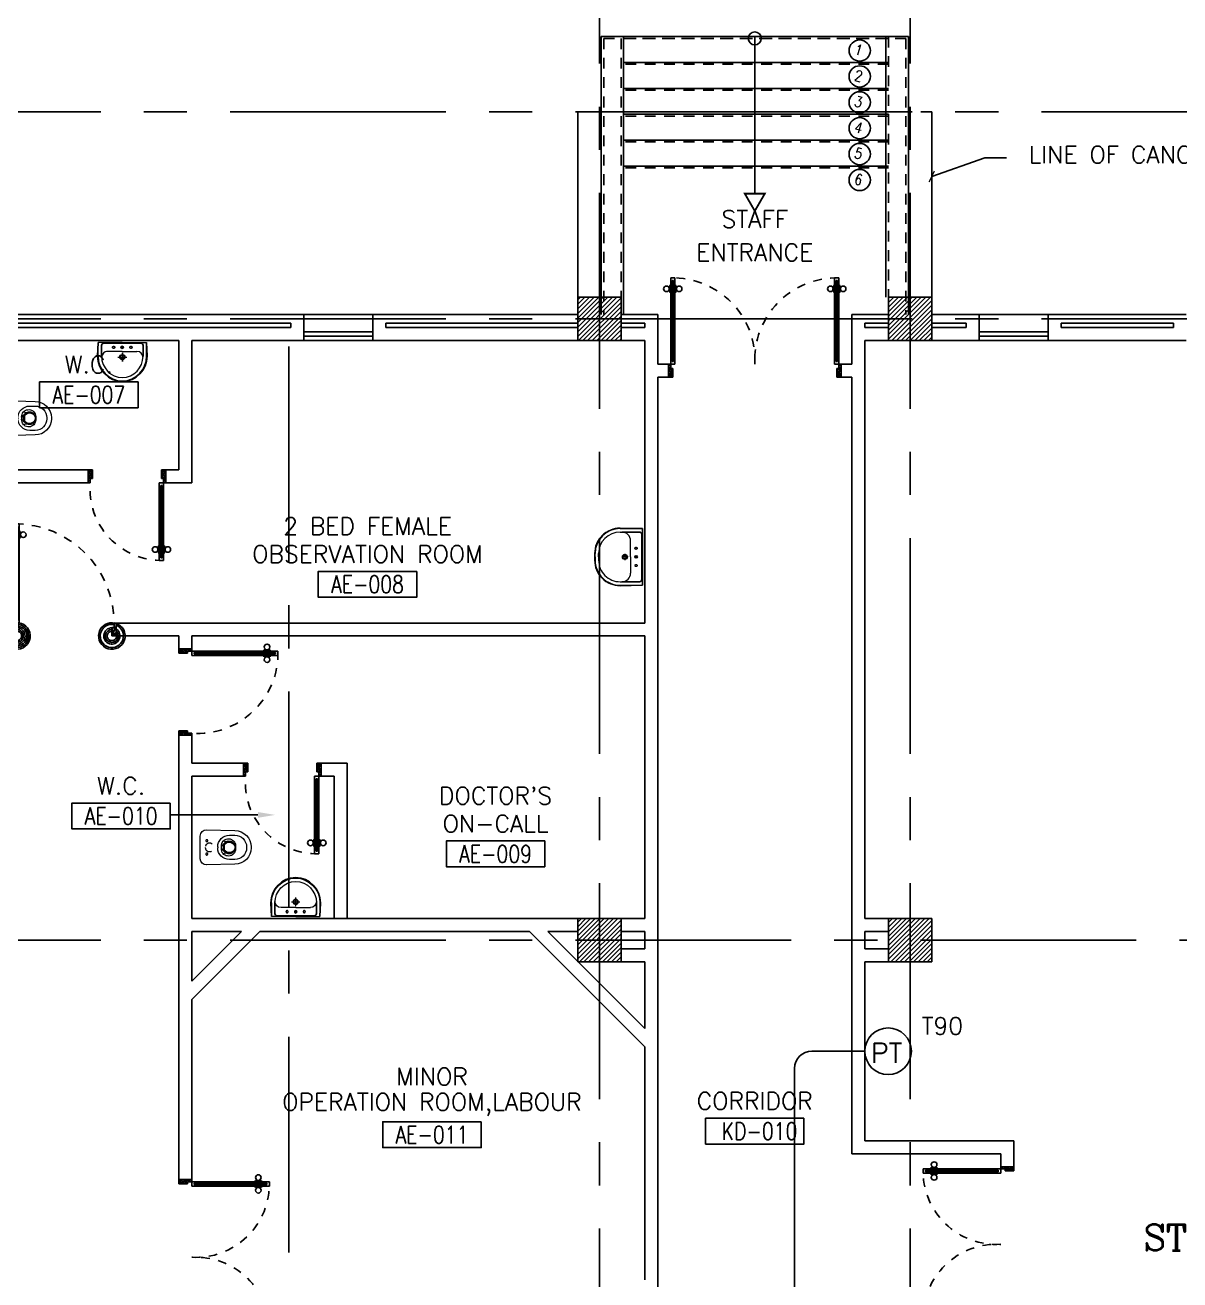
# Model space of a CAD drawing. Extents: x 0.8 to 94.1, y -6.1 to 84.2.
# Drawn here: x 15.1 to 28.48, y 60.55 to 75.09 of the extents above; entities that cross this region are included whole.
import ezdxf
from ezdxf.enums import TextEntityAlignment as Align

# ---------------------------------------------------------------- set-up
doc = ezdxf.new("R2010")
doc.units = 0
doc.header["$MEASUREMENT"] = 0
doc.header["$PDMODE"] = 3
doc.header["$PDSIZE"] = 0.1
for name, pattern in [('CENTERX2', [4, 2.5, -0.5, 0.5, -0.5]), ('DASHED', [0.75, 0.5, -0.25]), ('HIDDEN', [0.375, 0.25, -0.125]), ('HIDDEN2', [0.1875, 0.125, -0.0625])]:
    doc.linetypes.add(name, pattern=pattern)
doc.layers.get('0').update_dxf_attribs({"color": 11, "linetype": 'CONTINUOUS'})
doc.layers.get('DEFPOINTS').update_dxf_attribs({"color": 11, "linetype": 'CONTINUOUS'})
for name, color, linetype in [('AX-DIM', 11, 'CONTINUOUS'), ('AXES', 11, 'CENTERX2'), ('CANOPY-LN', 11, 'CONTINUOUS'), ('COL', 11, 'CONTINUOUS'), ('DOOR', 11, 'CONTINUOUS'), ('DOOR-DIM', 11, 'CONTINUOUS'), ('E-TEL', 4, 'CONTINUOUS'), ('E-TEXT', 2, 'CONTINUOUS'), ('E-WIRE', 4, 'CONTINUOUS'), ('FIX', 11, 'CONTINUOUS'), ('HAT', 11, 'CONTINUOUS'), ('INSUL', 11, 'CONTINUOUS'), ('RM-BOX', 11, 'CONTINUOUS'), ('RM-IND', 11, 'CONTINUOUS'), ('RM-NAME', 11, 'CONTINUOUS'), ('RM-NO', 11, 'CONTINUOUS'), ('STR', 11, 'CONTINUOUS'), ('WALL', 11, 'CONTINUOUS'), ('WIN', 11, 'CONTINUOUS')]:
    doc.layers.add(name, color=color, linetype=linetype)
doc.styles.add('ROMANC', font='romanc', dxfattribs={"height": 0.1})
doc.styles.add('ROMANS', font='ROMANS.shx', dxfattribs={"width": 0.6})
doc.styles.get("Standard").update_dxf_attribs({"font": 'TXT.shx'})
doc.dimstyles.new('STANDARD in', dxfattribs={"dimtxt": 0.2, "dimasz": 0.1, "dimexe": 0.07, "dimexo": 0.05, "dimgap": 0.1, "dimtad": 1, "dimdec": 0, "dimlfac": 1000, "dimzin": 0, "dimdsep": 46, "dimtxsty": 'ROMANS', "dimblk": 'ARCHTICK', "dimcen": 0.05, "dimdle": 0.05, "dimclrd": 7, "dimclre": 7, "dimclrt": 2, "dimadec": 0, "dimazin": 0, "dimtfac": 1, "dimtdec": 0, "dimtmove": 2, "dimatfit": 3, "dimldrblk": 'ARCHTICK', "dimfxl": 0, "dimtolj": 1, "dimtzin": 0, "dimarcsym": 0})

# ---------------------------------------------------------------- blocks, each defined once
blk = doc.blocks.new('RM1')
at = {"layer": 'RM-BOX'}
blk.add_lwpolyline([(570, -200), (-570, -200), (-570, -500), (570, -500)], close=True, dxfattribs=at)
at = {"layer": 'RM-NAME', "style": 'ROMANS'}
for tag, p in [('ROOMNAME1', (0, 324)), ('ROOMNAME2', (0, 0))]:
    blk.add_attdef(tag, text='', height=200, dxfattribs=at).set_placement(p, align=Align.MIDDLE)
at = {"layer": 'RM-NO', "style": 'ROMANS', "width": 0.8}
blk.add_attdef('ROOMNO', text='', height=200, dxfattribs=at).set_placement((0, -350), align=Align.MIDDLE)
blk = doc.blocks.new('A$C272A55A0')
at = {"layer": 'DOOR', "color": 0, "linetype": 'ByBlock'}
for p, q in [((0, 900), (0, 1050)), ((50, 1050), (0, 1050)), ((50, 950), (50, 1050)), ((1750, 950), (1750, 1050)), ((1750, 1050), (1800, 1050)), ((1800, 1050), (1800, 900)), ((0, 900), (25, 900)), ((25, 950), (50, 950)), ((25, 900), (25, 950)), ((75, 900), (25, 900)), ((25, 850), (25, 900)), ((75, 900), (75, 850)), ((1725, 900), (1775, 900)), ((1725, 900), (1725, 850)), ((1775, 950), (1750, 950)), ((1775, 900), (1775, 950)), ((1800, 900), (1775, 900)), ((1775, 850), (1775, 900)), ((42, 850), (25, 850)), ((58, 870), (42, 870)), ((42, 870), (42, 850)), ((58, 850), (58, 870)), ((75, 850), (58, 850)), ((1725, 850), (1742, 850)), ((1742, 870), (1758, 870)), ((1742, 850), (1742, 870)), ((1758, 870), (1758, 850)), ((1758, 850), (1775, 850)), ((1718, 160), (1709, 160)), ((1709, 95), (1709, 160)), ((1725, 173), (1718, 173)), ((1718, 173), (1718, 83)), ((1718, 95), (1718, 160)), ((1775, 173), (1782, 173)), ((1782, 173), (1782, 83)), ((1782, 160), (1791, 160)), ((1782, 95), (1782, 160)), ((1791, 95), (1791, 160)), ((25, 50), (42, 50)), ((25, 50), (25, 0)), ((25, 0), (75, 0)), ((75, 0), (25, 0)), ((42, 50), (42, 30)), ((42, 30), (58, 30)), ((58, 50), (75, 50)), ((58, 50), (58, 30)), ((75, 50), (75, 0)), ((1718, 95), (1709, 95)), ((1725, 83), (1718, 83)), ((1742, 50), (1725, 50)), ((1725, 50), (1725, 0)), ((1775, 0), (1725, 0)), ((1725, 0), (1775, 0)), ((1742, 50), (1742, 30)), ((1758, 30), (1742, 30)), ((1775, 50), (1758, 50)), ((1758, 50), (1758, 30)), ((1775, 83), (1782, 83)), ((1775, 50), (1775, 0)), ((1782, 95), (1791, 95))]:
    blk.add_line(p, q, dxfattribs=at)
at = {"layer": 'DOOR', "color": 9, "linetype": 'ByBlock'}
for p, q in [((50, 1050), (0, 1010)), ((50, 1050), (0, 937)), ((50, 1050), (37, 950)), ((1750, 1050), (1800, 1010)), ((1750, 1050), (1800, 937)), ((1750, 1050), (1763, 950))]:
    blk.add_line(p, q, dxfattribs=at)
at = {"layer": 'DOOR', "linetype": 'ByBlock'}
for p, q in [((25, 850), (25, 50)), ((42, 850), (42, 50)), ((58, 850), (58, 50)), ((75, 50), (75, 850)), ((1725, 50), (1725, 850)), ((1742, 850), (1742, 50)), ((1758, 850), (1758, 50)), ((1775, 850), (1775, 50))]:
    blk.add_line(p, q, dxfattribs=at)
at = {"layer": 'DOOR', "color": 0, "linetype": 'ByBlock'}
for centre in [(1676, 128), (1824, 128)]:
    blk.add_circle(centre, 32.4, dxfattribs=at)
at = {"layer": 'DOOR', "color": 9, "linetype": 'ByBlock'}
for centre, radius, start, end in [((50, 1050), 54.4, 203.2074, 270), ((50, 1050), 34.4, 180, 270), ((50, 1050), 14.4, 180, 270), ((1750, 1050), 14.4, 270, 0), ((1750, 1050), 34.4, 270, 0), ((1750, 1050), 54.4, 270, 336.7926), ((50, 1050), 74.4, 227.7764, 270), ((50, 1050), 94.4, 238.0182, 270), ((50, 1050), 114, 244.0838, 257.3774), ((50, 1050), 134, 248.1598, 259.28), ((50, 1050), 154, 251.1053, 256.2858), ((1750, 1050), 74.4, 270, 312.2236), ((1750, 1050), 94.4, 270, 301.9818), ((1750, 1050), 114, 282.6226, 295.9162), ((1750, 1050), 134, 280.72, 291.8402), ((1750, 1050), 154, 283.7142, 288.8947)]:
    blk.add_arc(centre, radius, start, end, dxfattribs=at)
at = {"layer": 'DOOR', "linetype": 'HIDDEN', "ltscale": 0.5}
for centre, start, end in [((50, 851), 268.3174, 3.2965), ((1750, 851), 176.7035, 271.6826)]:
    blk.add_arc(centre, 851, start, end, dxfattribs=at)
at = {"layer": 'WALL', "linetype": 'ByBlock'}
blk.add_line((1800, 900), (1800, 1050), dxfattribs=at)
blk = doc.blocks.new('*X45')
at = {"color": 0}
for p, q in [((80579, 62336), (81044, 62801)), ((80579, 62389), (80991, 62801)), ((80579, 62442), (80938, 62801)), ((80579, 62495), (80885, 62801)), ((80579, 62548), (80832, 62801)), ((80579, 62601), (80779, 62801)), ((80579, 62654), (80726, 62801)), ((80579, 62707), (80673, 62801)), ((80579, 62760), (80620, 62801)), ((80597, 62301), (81079, 62783)), ((80650, 62301), (81079, 62730)), ((80703, 62301), (81079, 62677)), ((80756, 62301), (81079, 62624)), ((80810, 62301), (81079, 62571)), ((80863, 62301), (81079, 62518)), ((80916, 62301), (81079, 62465)), ((80969, 62301), (81079, 62412)), ((81022, 62301), (81079, 62359)), ((81075, 62301), (81079, 62306))]:
    blk.add_line(p, q, dxfattribs=at)
blk = doc.blocks.new('*X46')
at = {"color": 0}
for p, q in [((84179, 62330), (84651, 62801)), ((84179, 62383), (84598, 62801)), ((84179, 62436), (84545, 62801)), ((84179, 62489), (84492, 62801)), ((84179, 62542), (84438, 62801)), ((84179, 62595), (84385, 62801)), ((84179, 62648), (84332, 62801)), ((84179, 62701), (84279, 62801)), ((84179, 62754), (84226, 62801)), ((84204, 62301), (84679, 62777)), ((84257, 62301), (84679, 62724)), ((84310, 62301), (84679, 62671)), ((84363, 62301), (84679, 62617)), ((84416, 62301), (84679, 62564)), ((84469, 62301), (84679, 62511)), ((84522, 62301), (84679, 62458)), ((84575, 62301), (84679, 62405)), ((84628, 62301), (84679, 62352))]:
    blk.add_line(p, q, dxfattribs=at)
blk = doc.blocks.new('A$C010A25D0')
at = {"layer": 'DOOR', "color": 0, "linetype": 'ByBlock'}
for p, q in [((83, 2031), (83, 2038)), ((173, 2038), (83, 2038)), ((95, 2038), (95, 2047)), ((95, 2047), (160, 2047)), ((95, 2038), (160, 2038)), ((160, 2038), (160, 2047)), ((173, 2031), (173, 2038)), ((1000, 2056), (1000, 2031)), ((1000, 2056), (1150, 2056)), ((1150, 2006), (1150, 2056)), ((0, 2031), (0, 1981)), ((0, 1981), (0, 2031)), ((50, 2031), (0, 2031)), ((50, 1981), (0, 1981)), ((30, 2014), (30, 1998)), ((50, 2014), (30, 2014)), ((50, 1998), (30, 1998)), ((50, 2031), (50, 2014)), ((50, 1998), (50, 1981)), ((83, 1981), (83, 1974)), ((173, 1974), (83, 1974)), ((95, 1974), (95, 1965)), ((95, 1974), (160, 1974)), ((95, 1965), (160, 1965)), ((160, 1974), (160, 1965)), ((173, 1981), (173, 1974)), ((950, 2014), (950, 2031)), ((950, 2031), (1000, 2031)), ((970, 2014), (950, 2014)), ((950, 1981), (950, 1998)), ((950, 1998), (970, 1998)), ((1000, 1981), (950, 1981)), ((970, 1998), (970, 2014)), ((1000, 1981), (1000, 2031)), ((1000, 2031), (1050, 2031)), ((1050, 2031), (1050, 2006)), ((1050, 2006), (1150, 2006)), ((95, 147), (160, 147)), ((95, 138), (95, 147)), ((160, 138), (160, 147)), ((50, 131), (0, 131)), ((0, 131), (0, 81)), ((0, 81), (0, 131)), ((50, 81), (0, 81)), ((50, 114), (30, 114)), ((30, 98), (30, 114)), ((50, 98), (30, 98)), ((50, 114), (50, 131)), ((50, 81), (50, 98)), ((173, 138), (83, 138)), ((83, 131), (83, 138)), ((83, 81), (83, 74)), ((173, 74), (83, 74)), ((95, 138), (160, 138)), ((95, 74), (160, 74)), ((95, 74), (95, 65)), ((95, 65), (160, 65)), ((160, 74), (160, 65)), ((173, 131), (173, 138)), ((173, 81), (173, 74)), ((1000, 131), (950, 131)), ((950, 131), (950, 114)), ((950, 114), (970, 114)), ((970, 98), (950, 98)), ((950, 98), (950, 81)), ((950, 81), (1000, 81)), ((970, 114), (970, 98)), ((1000, 131), (1000, 81)), ((1000, 56), (1000, 81)), ((1000, 81), (1050, 81)), ((1000, 56), (1150, 56)), ((1050, 81), (1050, 106)), ((1050, 106), (1150, 106)), ((1150, 106), (1150, 56))]:
    blk.add_line(p, q, dxfattribs=at)
at = {"layer": 'DOOR', "color": 9, "linetype": 'ByBlock'}
for p, q in [((1150, 2006), (1037, 2056)), ((1150, 2006), (1110, 2056)), ((1150, 2006), (1050, 2019)), ((1150, 106), (1037, 56)), ((1150, 106), (1050, 93)), ((1150, 106), (1110, 56))]:
    blk.add_line(p, q, dxfattribs=at)
at = {"layer": 'DOOR', "linetype": 'ByBlock'}
for p, q in [((950, 2031), (50, 2031)), ((950, 2014), (50, 2014)), ((950, 1998), (50, 1998)), ((50, 1981), (950, 1981)), ((50, 131), (950, 131)), ((950, 114), (50, 114)), ((950, 98), (50, 98)), ((950, 81), (50, 81)), ((1150, 56), (1000, 56))]:
    blk.add_line(p, q, dxfattribs=at)
at = {"layer": 'DOOR', "color": 0, "linetype": 'ByBlock'}
for centre in [(128, 2079), (128, 1932), (128, 179), (128, 32)]:
    blk.add_circle(centre, 32.4, dxfattribs=at)
at = {"layer": 'DOOR', "color": 9, "linetype": 'ByBlock'}
for centre, radius, start, end in [((1150, 2006), 154, 161.1053, 166.2858), ((1150, 2006), 134, 158.1598, 169.28), ((1150, 2006), 114, 154.0838, 167.3774), ((1150, 2006), 94.4, 148.0182, 180), ((1150, 2006), 74.4, 137.7764, 180), ((1150, 2006), 54.4, 113.2074, 180), ((1150, 2006), 34.4, 90, 180), ((1150, 2006), 14.4, 90, 180), ((1150, 106), 154, 193.7142, 198.8947), ((1150, 106), 134, 190.72, 201.8402), ((1150, 106), 114, 192.6226, 205.9162), ((1150, 106), 94.4, 180, 211.9818), ((1150, 106), 74.4, 180, 222.2236), ((1150, 106), 54.4, 180, 246.7926), ((1150, 106), 34.4, 180, 270), ((1150, 106), 14.4, 180, 270)]:
    blk.add_arc(centre, radius, start, end, dxfattribs=at)
at = {"layer": 'DOOR', "linetype": 'HIDDEN', "ltscale": 0.5}
for centre, start, end in [((951, 2006), 178.494, 272.9568), ((951, 106), 87.0432, 181.506)]:
    blk.add_arc(centre, 951, start, end, dxfattribs=at)
at = {"layer": 'WALL'}
blk.add_line((1000, 56), (1150, 56), dxfattribs=at)
blk = doc.blocks.new('*X44')
at = {"color": 0}
for p, q in [((80579, 69548), (81032, 70001)), ((80579, 69601), (80979, 70001)), ((80579, 69654), (80926, 70001)), ((80579, 69707), (80873, 70001)), ((80579, 69760), (80820, 70001)), ((80579, 69814), (80767, 70001)), ((80579, 69867), (80714, 70001)), ((80579, 69920), (80661, 70001)), ((80579, 69973), (80608, 70001)), ((80585, 69501), (81079, 69995)), ((80638, 69501), (81079, 69942)), ((80691, 69501), (81079, 69889)), ((80744, 69501), (81079, 69836)), ((80797, 69501), (81079, 69783)), ((80850, 69501), (81079, 69730)), ((80903, 69501), (81079, 69677)), ((80956, 69501), (81079, 69624)), ((81009, 69501), (81079, 69571)), ((81062, 69501), (81079, 69518))]:
    blk.add_line(p, q, dxfattribs=at)
blk = doc.blocks.new('*X114')
at = {"color": 0}
for p, q in [((196689, 69515), (197174, 70001)), ((196689, 69568), (197121, 70001)), ((196689, 69621), (197068, 70001)), ((196689, 69675), (197015, 70001)), ((196689, 69728), (196962, 70001)), ((196689, 69781), (196909, 70001)), ((196689, 69834), (196856, 70001)), ((196689, 69887), (196803, 70001)), ((196689, 69940), (196750, 70001)), ((196689, 69993), (196697, 70001)), ((196727, 69501), (197189, 69962)), ((196780, 69501), (197189, 69909)), ((196833, 69501), (197189, 69856)), ((196886, 69501), (197189, 69803)), ((196939, 69501), (197189, 69750)), ((196992, 69501), (197189, 69697)), ((197045, 69501), (197189, 69644)), ((197098, 69501), (197189, 69591)), ((197151, 69501), (197189, 69538))]:
    blk.add_line(p, q, dxfattribs=at)
blk = doc.blocks.new('_ARCHTICK')
at = {"color": 0, "linetype": 'ByBlock', "const_width": 0.15}
blk.add_lwpolyline([(-0.5, -0.5), (0.5, 0.5)], dxfattribs=at)
blk = doc.blocks.new('*D137')
at = {"layer": 'AX-DIM', "color": 7, "lineweight": -2}
for p, q in [((7.307, 83.075), (82.097, 83.075)), ((7.357, 80.592), (7.357, 83.145)), ((82.047, 70.946), (82.047, 83.145))]:
    blk.add_line(p, q, dxfattribs=at)
at = {"layer": 'DEFPOINTS', "color": 0}
for p in [(82.047, 83.075), (7.357, 80.542), (82.047, 70.896)]:
    blk.add_point(p, dxfattribs=at)
at = {"layer": 'AX-DIM', "color": 7, "lineweight": -2, "xscale": 0.1, "yscale": 0.1, "zscale": 0.1, "rotation": 180}
blk.add_blockref('_ARCHTICK', (7.357, 83.075), dxfattribs=at)
at = {"layer": 'AX-DIM', "color": 7, "lineweight": -2, "xscale": 0.1, "yscale": 0.1, "zscale": 0.1}
blk.add_blockref('_ARCHTICK', (82.047, 83.075), dxfattribs=at)
at = {"layer": 'AX-DIM', "color": 2, "insert": (44.702, 83.275), "char_height": 0.2, "attachment_point": 5, "style": 'ROMANS'}
blk.add_mtext('\\A1;74690', dxfattribs=at)
blk = doc.blocks.new('A$C24ED45A6')
at = {"layer": 'DOOR', "color": 0, "linetype": 'ByBlock'}
for p, q in [((909, 1055), (909, 990)), ((918, 1055), (909, 1055)), ((918, 978), (918, 1068)), ((925, 1068), (918, 1068)), ((918, 1055), (918, 990)), ((925, 1100), (925, 1150)), ((925, 1150), (975, 1150)), ((975, 1150), (925, 1150)), ((942, 1100), (925, 1100)), ((942, 1100), (942, 1120)), ((958, 1120), (942, 1120)), ((958, 1100), (958, 1120)), ((975, 1100), (958, 1100)), ((975, 1100), (975, 1150)), ((975, 1068), (982, 1068)), ((982, 978), (982, 1068)), ((982, 1055), (982, 990)), ((982, 1055), (991, 1055)), ((991, 1055), (991, 990)), ((918, 990), (909, 990)), ((925, 978), (918, 978)), ((975, 978), (982, 978)), ((982, 990), (991, 990)), ((0, 0), (0, 150)), ((0, 150), (25, 150)), ((25, 150), (25, 100)), ((925, 150), (925, 200)), ((925, 200), (942, 200)), ((925, 150), (975, 150)), ((942, 200), (942, 180)), ((942, 180), (958, 180)), ((958, 180), (958, 200)), ((958, 200), (975, 200)), ((975, 200), (975, 150)), ((1000, 150), (975, 150)), ((975, 150), (975, 100)), ((1000, 150), (1000, 0)), ((50, 0), (0, 0)), ((25, 100), (50, 100)), ((50, 100), (50, 0)), ((975, 100), (950, 100)), ((950, 100), (950, 0)), ((950, 0), (1000, 0))]:
    blk.add_line(p, q, dxfattribs=at)
at = {"layer": 'DOOR', "linetype": 'ByBlock'}
for p, q in [((925, 1100), (925, 200)), ((942, 200), (942, 1100)), ((958, 200), (958, 1100)), ((975, 200), (975, 1100))]:
    blk.add_line(p, q, dxfattribs=at)
at = {"layer": 'DOOR', "color": 9, "linetype": 'ByBlock'}
for p, q in [((50, 0), (0, 114)), ((50, 0), (0, 40)), ((50, 0), (37, 100)), ((950, 0), (1000, 114)), ((950, 0), (963, 100)), ((950, 0), (1000, 40))]:
    blk.add_line(p, q, dxfattribs=at)
at = {"layer": 'DOOR', "color": 0, "linetype": 'ByBlock'}
for centre in [(876, 1023), (1024, 1023)]:
    blk.add_circle(centre, 32.4, dxfattribs=at)
at = {"layer": 'DOOR', "linetype": 'HIDDEN', "ltscale": 0.5}
blk.add_arc((950, 222), 928, 88.456, 184.4816, dxfattribs=at)
at = {"layer": 'DOOR', "color": 9, "linetype": 'ByBlock'}
for centre, radius, start, end in [((50, 0), 154, 103.7142, 108.8947), ((950, 0), 154, 71.1053, 76.2858), ((50, 0), 134, 100.72, 111.8402), ((50, 0), 114, 102.6226, 115.9162), ((50, 0), 94.4, 90, 121.9818), ((50, 0), 74.4, 90, 132.2236), ((50, 0), 54.4, 90, 156.7926), ((50, 0), 34.4, 90, 180), ((50, 0), 14.4, 90, 180), ((950, 0), 94.4, 58.0182, 90), ((950, 0), 74.4, 47.7764, 90), ((950, 0), 54.4, 23.2074, 90), ((950, 0), 34.4, 0, 90), ((950, 0), 14.4, 0, 90), ((950, 0), 134, 68.1598, 79.28), ((950, 0), 114, 64.0838, 77.3774)]:
    blk.add_arc(centre, radius, start, end, dxfattribs=at)
at = {"layer": 'WALL'}
blk.add_line((1000, 0), (1000, 150), dxfattribs=at)
blk = doc.blocks.new('LAV1')
at = {"layer": 'FIX', "linetype": 'ByBlock', "ltscale": 0.3}
for p, q in [((-287, 210), (-280, 50)), ((-240, 210), (-240, 85)), ((240, 210), (240, 85)), ((287, 210), (280, 50)), ((0, 60), (-215, 60)), ((0, 60), (215, 60))]:
    blk.add_line(p, q, dxfattribs=at)
at = {"layer": 'FIX', "linetype": 'Continuous', "lineweight": 20}
for p, q in [((-280, 210), (-280, 50)), ((0, 155), (-170, 155)), ((0, 155), (170, 155)), ((280, 210), (280, 50)), ((0, 50), (-280, 50)), ((0, 50), (-247, 50)), ((0, 50), (280, 50)), ((0, 50), (247, 50))]:
    blk.add_line(p, q, dxfattribs=at)
at = {"layer": 'FIX', "linetype": 'DASHED', "lineweight": 20, "ltscale": 0.05}
for p, q in [((50, 220), (-50, 220)), ((0, 170), (0, 270)), ((0, 170), (0, 270))]:
    blk.add_line(p, q, dxfattribs=at)
at = {"layer": 'FIX', "lineweight": 20}
for p, q in [((16, 107), (-15, 107)), ((0, 92), (0, 123))]:
    blk.add_line(p, q, dxfattribs=at)
for centre, radius in [((0, 220), 29.5), ((0, 220), 22.5), ((0, 107), 15.5)]:
    blk.add_circle(centre, radius, dxfattribs=at)
at = {"layer": 'FIX', "linetype": 'HIDDEN', "lineweight": 20, "ltscale": 0.05}
for centre in [(-100, 107), (100, 107)]:
    blk.add_circle(centre, 12.4, dxfattribs=at)
at = {"layer": 'FIX', "linetype": 'ByBlock', "ltscale": 0.3}
for centre, radius, start, end in [((5, 212), 292, 90.9964, 180.3903), ((-5, 212), 292, 359.6097, 89.0036), ((-215, 85), 25, 180, 270), ((215, 85), 25, 270, 0)]:
    blk.add_arc(centre, radius, start, end, dxfattribs=at)
at = {"layer": 'FIX', "linetype": 'Continuous', "lineweight": 20}
for centre, radius, start, end in [((5, 212), 285, 91.0202, 180.4), ((5, 212), 245, 91.1813, 180.4657), ((-5, 212), 285, 359.6, 88.9798), ((-5, 212), 245, 359.5343, 88.8187), ((-170, 225), 70, 180, 270), ((170, 225), 70, 270, 0)]:
    blk.add_arc(centre, radius, start, end, dxfattribs=at)
blk = doc.blocks.new('WC1')
at = {"layer": 'FIX', "lineweight": 20}
for p, q in [((35, 204), (-293, 194)), ((-482, 5), (-482, -5)), ((-429, 5), (-429, -5)), ((-289, 24), (-295, 0)), ((-295, 0), (-289, -24)), ((-230, 141), (-293, 141)), ((-150, 76), (-245, 60)), ((-94, 5), (-94, -5)), ((108, 0), (108, 131)), ((108, -131), (108, 0)), ((-293, -141), (-230, -141)), ((-245, -60), (-150, -76)), ((-293, -194), (35, -204)), ((32, -204), (35, -204))]:
    blk.add_line(p, q, dxfattribs=at)
at = {"layer": 'FIX', "linetype": 'Continuous', "lineweight": 20}
blk.add_line((-175, -47), (-175, 45), dxfattribs=at)
at = {"layer": 'FIX', "linetype": 'HIDDEN2', "lineweight": 20, "ltscale": 0.3}
blk.add_circle((0, 0), 49.8, dxfattribs=at)
at = {"layer": 'FIX', "linetype": 'HIDDEN', "lineweight": 20, "ltscale": 0.05}
for centre in [(32, 78), (32, -77)]:
    blk.add_circle(centre, 11.6, dxfattribs=at)
at = {"layer": 'FIX', "lineweight": 20}
for centre, radius, start, end in [((-293, 5), 189, 90, 180), ((35, 131), 73, 360, 90), ((-293, 5), 136, 90, 180), ((-228, -7), 68.2, 128.9242, 152.8468), ((-219, -18), 82, 108.496, 128.9242), ((-230, 5), 136, 360, 90), ((-293, -5), 189, 180, 270), ((-293, -5), 136, 180, 270), ((-228, 7), 68.2, 207.1532, 231.0758), ((-219, 18), 82, 231.0758, 251.504), ((-230, -5), 136, 270, 0), ((35, -131), 73, 270, 0)]:
    blk.add_arc(centre, radius, start, end, dxfattribs=at)
at = {"layer": 'FIX', "linetype": 'Continuous', "lineweight": 20}
for centre, start, end in [((-198, 46), 357.6662, 91.6121), ((-197, -46), 268.3879, 2.3338)]:
    blk.add_arc(centre, 22.3, start, end, dxfattribs=at)
blk = doc.blocks.new('LAV-003')
at = {"layer": 'FIX', "linetype": 'ByBlock'}
blk.add_line((-328, -25), (328, -25), dxfattribs=at)
at = {"layer": 'FIX', "linetype": 'Continuous', "lineweight": 20}
for p, q in [((-328, -285), (-328, -25)), ((328, -285), (328, -25)), ((-288, -285), (-288, -265)), ((0, -165), (-187, -165)), ((0, -165), (187, -165)), ((287, -285), (287, -265)), ((0, -535), (-38, -535)), ((0, -575), (-38, -575)), ((0, -535), (38, -535)), ((0, -575), (38, -575))]:
    blk.add_line(p, q, dxfattribs=at)
at = {"layer": 'FIX', "linetype": 'ByBlock', "ltscale": 0.3}
for p, q in [((-288, -265), (-288, -60)), ((0, -35), (-262, -35)), ((0, -35), (262, -35)), ((287, -265), (287, -60))]:
    blk.add_line(p, q, dxfattribs=at)
at = {"layer": 'FIX', "lineweight": 20}
for p, q in [((-16, -101), (15, -101)), ((0, -85), (0, -116))]:
    blk.add_line(p, q, dxfattribs=at)
at = {"layer": 'FIX', "linetype": 'DASHED', "lineweight": 20, "ltscale": 0.04}
for p, q in [((-36, -230), (37, -230)), ((0, -194), (0, -266))]:
    blk.add_line(p, q, dxfattribs=at)
at = {"layer": 'FIX', "linetype": 'Continuous', "lineweight": 20}
blk.add_lwpolyline([(295, -25), (0, -25), (-328, -25), (-334, -285, 0.414214), (-38, -582), (0, -582), (38, -582, 0.414214), (334, -285), (328, -25), (0, -25)], format="xyb", dxfattribs=at)
at = {"layer": 'FIX', "linetype": 'HIDDEN', "lineweight": 20, "ltscale": 0.05}
for centre in [(-100, -101), (100, -101)]:
    blk.add_circle(centre, 12.4, dxfattribs=at)
at = {"layer": 'FIX', "lineweight": 20}
for centre, radius in [((0, -101), 15.5), ((0, -230), 29.5), ((0, -230), 22.5)]:
    blk.add_circle(centre, radius, dxfattribs=at)
at = {"layer": 'FIX', "linetype": 'ByBlock', "ltscale": 0.3}
for centre, start, end in [((-262, -60), 90, 180), ((262, -60), 0, 90)]:
    blk.add_arc(centre, 25, start, end, dxfattribs=at)
at = {"layer": 'FIX', "linetype": 'Continuous', "lineweight": 20}
for centre, radius, start, end in [((-38, -285), 290, 180, 270), ((-38, -285), 250, 180, 270), ((-187, -265), 100, 90, 180), ((38, -285), 290, 270, 0), ((38, -285), 250, 270, 0), ((187, -265), 100, 0, 90)]:
    blk.add_arc(centre, radius, start, end, dxfattribs=at)
blk = doc.blocks.new('DOOR100')
at = {"layer": 'DOOR', "color": 7, "linetype": 'ByBlock'}
for p, q in [((-91, 1205), (-91, 1140)), ((-82, 1205), (-91, 1205)), ((-82, 1128), (-82, 1218)), ((-75, 1218), (-82, 1218)), ((-82, 1205), (-82, 1140)), ((-75, 1250), (-75, 1300)), ((-75, 1300), (-25, 1300)), ((-25, 1300), (-75, 1300)), ((-58, 1250), (-75, 1250)), ((-58, 1250), (-58, 1270)), ((-42, 1270), (-58, 1270)), ((-42, 1250), (-42, 1270)), ((-25, 1250), (-42, 1250)), ((-25, 1250), (-25, 1300)), ((-25, 1218), (-18, 1218)), ((-18, 1128), (-18, 1218)), ((-18, 1205), (-18, 1140)), ((-18, 1205), (-9, 1205)), ((-9, 1205), (-9, 1140)), ((-82, 1140), (-91, 1140)), ((-75, 1128), (-82, 1128)), ((-25, 1128), (-18, 1128)), ((-18, 1140), (-9, 1140)), ((-1200, 0), (-1200, 150)), ((-1200, 150), (-1175, 150)), ((-1200, 150), (-1200, 0)), ((-1175, 150), (-1175, 100)), ((-75, 200), (-58, 200)), ((-75, 150), (-75, 200)), ((-75, 150), (-25, 150)), ((-58, 200), (-58, 180)), ((-58, 180), (-42, 180)), ((-42, 200), (-25, 200)), ((-42, 180), (-42, 200)), ((-25, 200), (-25, 150)), ((0, 150), (-25, 150)), ((-25, 150), (-25, 100)), ((0, 0), (0, 150)), ((0, 150), (0, 0)), ((-1150, 0), (-1200, 114)), ((-1150, 0), (-1200, 40)), ((-1150, 0), (-1200, 0)), ((-1175, 100), (-1150, 100)), ((-1150, 0), (-1163, 100)), ((-1150, 100), (-1150, 0)), ((-50, 0), (0, 114)), ((-50, 100), (-50, 0)), ((-50, 0), (-37, 100)), ((-25, 100), (-50, 100)), ((-50, 0), (0, 40)), ((-50, 0), (0, 0))]:
    blk.add_line(p, q, dxfattribs=at)
at = {"layer": 'DOOR', "linetype": 'ByBlock'}
for p, q in [((-75, 1250), (-75, 200)), ((-58, 200), (-58, 1250)), ((-42, 200), (-42, 1250)), ((-25, 200), (-25, 1250))]:
    blk.add_line(p, q, dxfattribs=at)
at = {"layer": 'DOOR', "color": 7, "linetype": 'ByBlock'}
for centre in [(-124, 1173), (24, 1173)]:
    blk.add_circle(centre, 32.4, dxfattribs=at)
at = {"layer": 'DOOR', "linetype": 'HIDDEN', "ltscale": 0.5}
blk.add_arc((-25, 150), 1150, 90, 180, dxfattribs=at)
at = {"layer": 'DOOR', "color": 7, "linetype": 'ByBlock'}
for centre, radius, start, end in [((-1150, 0), 154, 103.7142, 108.8947), ((-50, 0), 154, 71.1053, 76.2858), ((-1150, 0), 134, 100.72, 111.8402), ((-1150, 0), 94.4, 90, 121.9818), ((-1150, 0), 74.4, 90, 132.2236), ((-1150, 0), 54.4, 90, 156.7926), ((-1150, 0), 34.4, 90, 180), ((-1150, 0), 14.4, 90, 180), ((-50, 0), 94.4, 58.0182, 90), ((-50, 0), 74.4, 47.7764, 90), ((-50, 0), 54.4, 23.2074, 90), ((-50, 0), 34.4, 0, 90), ((-50, 0), 14.4, 0, 90), ((-50, 0), 134, 68.1598, 79.28), ((-50, 0), 114, 64.0838, 77.3774)]:
    blk.add_arc(centre, radius, start, end, dxfattribs=at)
blk = doc.blocks.new('DOOR90')
at = {"layer": 'DOOR', "color": 7, "linetype": 'ByBlock'}
for p, q in [((-150, 0), (0, 0)), ((-150, 0), (-150, -25)), ((0, -50), (-114, 0)), ((0, -50), (-40, 0)), ((0, -50), (0, 0)), ((-1000, -25), (-1050, -25)), ((-1050, -75), (-1050, -25)), ((-1050, -25), (-1050, -75)), ((-1000, -75), (-1050, -75)), ((-1000, -42), (-1020, -42)), ((-1020, -42), (-1020, -58)), ((-1000, -58), (-1020, -58)), ((-1000, -25), (-1000, -42)), ((-1000, -58), (-1000, -75)), ((-878, -18), (-968, -18)), ((-968, -25), (-968, -18)), ((-968, -75), (-968, -82)), ((-878, -82), (-968, -82)), ((-955, -9), (-890, -9)), ((-955, -18), (-955, -9)), ((-955, -18), (-890, -18)), ((-955, -82), (-890, -82)), ((-955, -82), (-955, -91)), ((-955, -91), (-890, -91)), ((-890, -18), (-890, -9)), ((-890, -82), (-890, -91)), ((-878, -25), (-878, -18)), ((-878, -75), (-878, -82)), ((-200, -25), (-150, -25)), ((-200, -42), (-200, -25)), ((-180, -42), (-200, -42)), ((-200, -58), (-180, -58)), ((-200, -75), (-200, -58)), ((-150, -75), (-200, -75)), ((-180, -58), (-180, -42)), ((-150, -25), (-100, -25)), ((-150, -75), (-150, -25)), ((-100, -25), (-100, -50)), ((0, -50), (-100, -37)), ((-100, -50), (0, -50)), ((0, -850), (-114, -900)), ((-100, -875), (-100, -850)), ((0, -850), (-100, -863)), ((-100, -850), (0, -850)), ((0, -850), (-40, -900)), ((0, -850), (0, -900)), ((-150, -875), (-100, -875)), ((-150, -900), (-150, -875)), ((-150, -900), (0, -900)), ((0, -900), (-150, -900))]:
    blk.add_line(p, q, dxfattribs=at)
at = {"layer": 'DOOR', "linetype": 'ByBlock'}
for p, q in [((-200, -25), (-1000, -25)), ((-200, -42), (-1000, -42)), ((-200, -58), (-1000, -58)), ((-1000, -75), (-200, -75))]:
    blk.add_line(p, q, dxfattribs=at)
at = {"layer": 'DOOR', "color": 7, "linetype": 'ByBlock'}
for centre in [(-923, 24), (-923, -124)]:
    blk.add_circle(centre, 32.4, dxfattribs=at)
for centre, radius, start, end in [((0, -50), 154, 161.1053, 166.2858), ((0, -50), 94.4, 148.0182, 180), ((0, -50), 134, 158.1598, 169.28), ((0, -50), 114, 154.0838, 167.3774), ((0, -50), 74.4, 137.7764, 180), ((0, -50), 54.4, 113.2074, 180), ((0, -50), 34.4, 90, 180), ((0, -50), 14.4, 90, 180), ((0, -850), 94.4, 180, 211.9818), ((0, -850), 74.4, 180, 222.2236), ((0, -850), 54.4, 180, 246.7926), ((0, -850), 34.4, 180, 270), ((0, -850), 14.4, 180, 270), ((0, -850), 154, 193.7142, 198.8947), ((0, -850), 134, 190.72, 201.8402)]:
    blk.add_arc(centre, radius, start, end, dxfattribs=at)
at = {"layer": 'DOOR', "linetype": 'HIDDEN', "ltscale": 0.5}
blk.add_arc((-222, -50), 828, 178.2701, 275.003, dxfattribs=at)

msp = doc.modelspace()

# ---------------------------------------------------------------- linework, layer by layer
at = {"layer": 'AXES'}
for p, q in [((21.7567, -5.3521), (21.7567, 83.5441)), ((25.3567, -5.3521), (25.3567, 83.5441)), ((1.4772, 74.0893), (23.5567, 74.0893)), ((93.3795, 74.0893), (23.5567, 74.0893)), ((1.4772, 71.6893), (23.5567, 71.6893)), ((93.3795, 71.6893), (23.5567, 71.6893)), ((18.1567, 12.8693), (18.1567, 71.4393)), ((1.4772, 64.4893), (93.3752, 64.4893))]:
    msp.add_line(p, q, dxfattribs=at)
at = {"layer": 'CANOPY-LN', "linetype": 'HIDDEN2'}
for p, q in [((21.5067, 74.0893), (21.5067, 71.9393)), ((25.6067, 74.0893), (21.5067, 74.0893)), ((25.6067, 74.0893), (25.6067, 71.9393))]:
    msp.add_line(p, q, dxfattribs=at)
at = {"layer": 'COL'}
for p, q in [((21.5067, 64.7393), (21.5067, 64.2393)), ((22.0067, 64.7393), (21.5067, 64.7393)), ((22.0067, 64.2393), (22.0067, 64.7393)), ((21.5067, 64.2393), (22.0067, 64.2393))]:
    msp.add_line(p, q, dxfattribs=at)
for points in [[(21.5067, 71.4393), (21.5067, 71.9393), (22.0067, 71.9393), (22.0067, 71.4393)], [(25.1067, 71.4393), (25.1067, 71.9393), (25.6067, 71.9393), (25.6067, 71.4393)], [(25.1067, 64.7393), (25.1067, 64.2393), (25.6067, 64.2393), (25.6067, 64.7393)]]:
    msp.add_lwpolyline(points, close=True, dxfattribs=at)
at = {"layer": 'E-TEL', "color": 4}
msp.add_circle((25.1015, 63.2023), 0.2698, dxfattribs=at)
at = {"layer": 'E-WIRE'}
msp.add_line((24.8317, 63.2023), (24.2176, 63.2023), dxfattribs=at)
at = {"layer": 'E-WIRE', "color": 4}
msp.add_line((24.0176, 52.9804), (24.0176, 63.0023), dxfattribs=at)
at = {"layer": 'E-WIRE'}
msp.add_arc((24.2176, 63.0023), 0.2, 90, 180, dxfattribs=at)
at = {"layer": 'FIX', "color": 32, "linetype": 'ByBlock', "ltscale": 0.3}
for p, q in [((15.9409, 71.2563), (15.9479, 71.4163)), ((16.2279, 71.4063), (16.0129, 71.4063)), ((16.2279, 71.4063), (16.4429, 71.4063)), ((16.5149, 71.2563), (16.5079, 71.4163)), ((15.9879, 71.2563), (15.9879, 71.3813)), ((16.4679, 71.2563), (16.4679, 71.3813))]:
    msp.add_line(p, q, dxfattribs=at)
at = {"layer": 'FIX', "linetype": 'Continuous', "lineweight": 20}
for p, q in [((15.9479, 71.2563), (15.9479, 71.4163)), ((16.2279, 71.4163), (15.9479, 71.4163)), ((16.2279, 71.4163), (15.9806, 71.4163)), ((16.2279, 71.4163), (16.5079, 71.4163)), ((16.2279, 71.4163), (16.4752, 71.4163)), ((16.5079, 71.2563), (16.5079, 71.4163)), ((16.2279, 71.3113), (16.0579, 71.3113)), ((16.2279, 71.3113), (16.3979, 71.3113))]:
    msp.add_line(p, q, dxfattribs=at)
at = {"layer": 'FIX', "color": 32, "lineweight": 20}
for p, q in [((16.2123, 71.3588), (16.2434, 71.3588)), ((16.2279, 71.3744), (16.2279, 71.3433))]:
    msp.add_line(p, q, dxfattribs=at)
at = {"layer": 'FIX', "color": 32, "linetype": 'DASHED', "lineweight": 20, "ltscale": 0.05}
for p, q in [((16.2284, 71.2963), (16.2284, 71.1963)), ((16.2284, 71.2963), (16.2284, 71.1963)), ((16.1784, 71.2463), (16.2784, 71.2463))]:
    msp.add_line(p, q, dxfattribs=at)
at = {"layer": 'FIX', "color": 32, "linetype": 'HIDDEN', "lineweight": 20, "ltscale": 0.05}
for centre in [(16.1279, 71.3588), (16.3279, 71.3588)]:
    msp.add_circle(centre, 0.0124, dxfattribs=at)
at = {"layer": 'FIX', "lineweight": 20}
for centre, radius in [((16.2284, 71.2463), 0.0295), ((16.2284, 71.2463), 0.0225), ((16.2279, 71.3588), 0.0155)]:
    msp.add_circle(centre, radius, dxfattribs=at)
at = {"layer": 'FIX', "color": 32, "linetype": 'ByBlock', "ltscale": 0.3}
for centre, radius, start, end in [((16.0129, 71.3813), 0.025, 90, 180), ((16.4429, 71.3813), 0.025, 0, 90), ((16.233, 71.2543), 0.2921, 179.60965, 269.00362), ((16.2229, 71.2543), 0.2921, 270.99638, 0.39035)]:
    msp.add_arc(centre, radius, start, end, dxfattribs=at)
at = {"layer": 'FIX', "linetype": 'Continuous', "lineweight": 20}
for centre, radius, start, end in [((16.233, 71.2543), 0.2851, 179.60002, 268.97983), ((16.0579, 71.2413), 0.07, 90, 180), ((16.233, 71.2543), 0.2451, 179.53434, 268.81866), ((16.2229, 71.2543), 0.2851, 271.02017, 0.39998), ((16.2229, 71.2543), 0.2451, 271.18134, 0.46566), ((16.3979, 71.2413), 0.07, 0, 90)]:
    msp.add_arc(centre, radius, start, end, dxfattribs=at)
at = {"layer": 'INSUL'}
for p, q in [((14.8067, 71.6393), (16.9067, 71.6393)), ((14.8067, 71.5893), (16.9067, 71.5893)), ((18.1817, 71.6393), (16.9067, 71.6393)), ((18.1817, 71.5893), (16.9067, 71.5893)), ((18.1817, 71.6393), (18.1817, 71.5893)), ((21.5067, 71.6393), (19.2817, 71.6393)), ((19.2817, 71.6393), (19.2817, 71.5893)), ((21.5067, 71.5893), (19.2817, 71.5893)), ((22.0067, 71.6393), (22.2817, 71.6393)), ((22.0067, 71.6393), (22.2817, 71.6393)), ((22.0067, 71.6393), (22.2817, 71.6393)), ((22.0067, 71.5893), (22.2817, 71.5893)), ((22.0067, 71.5893), (22.2817, 71.5893)), ((22.0067, 71.5893), (22.2817, 71.5893)), ((22.2817, 71.5893), (22.2817, 71.6393)), ((22.2817, 71.5893), (22.2817, 71.6393)), ((22.2817, 71.5893), (22.2817, 71.6393)), ((22.2817, 71.5893), (22.2817, 71.6393)), ((24.8317, 71.5893), (24.8317, 71.6393)), ((24.8317, 71.6393), (25.1067, 71.6393)), ((24.8317, 71.6393), (25.1067, 71.6393)), ((24.8317, 71.5893), (24.8317, 71.6393)), ((24.8317, 71.5893), (24.8317, 71.6393)), ((24.8317, 71.5893), (25.1067, 71.5893)), ((24.8317, 71.5893), (25.1067, 71.5893)), ((25.6067, 71.6393), (26.0067, 71.6393)), ((25.9567, 71.6393), (25.6067, 71.6393)), ((25.6067, 71.5893), (26.0067, 71.5893)), ((25.9567, 71.5893), (25.6067, 71.5893)), ((26.0067, 71.6393), (26.0067, 71.5893)), ((27.1067, 71.6393), (28.4067, 71.6393)), ((27.1067, 71.6393), (27.1067, 71.5893)), ((27.1067, 71.5893), (28.4067, 71.5893)), ((28.4067, 71.6393), (28.4067, 71.5893))]:
    msp.add_line(p, q, dxfattribs=at)
at = {"layer": 'RM-IND'}
msp.add_line((17.7988, 65.9407), (16.7839, 65.9407), dxfattribs=at)
msp.add_solid([(17.7988, 65.9073), (17.7988, 65.974), (17.9988, 65.9407)], dxfattribs=at)
at = {"layer": 'RM-NAME'}
for p, q in [((21.5067, 74.0893), (21.5067, 71.9393)), ((25.6067, 74.0893), (25.6067, 71.9393))]:
    msp.add_line(p, q, dxfattribs=at)
at = {"layer": 'STR'}
for p, q in [((21.7767, 74.9593), (21.7767, 71.7393)), ((25.3367, 74.9593), (21.7767, 74.9593)), ((22.0367, 74.9593), (22.0367, 71.7393)), ((25.1067, 74.9593), (22.0367, 74.9593)), ((23.5567, 74.9593), (23.5567, 73.1393)), ((25.0767, 74.9593), (25.0767, 71.9393)), ((25.3367, 74.9593), (25.3367, 71.7393)), ((25.1067, 74.6593), (22.0367, 74.6593)), ((25.1067, 74.6593), (22.0367, 74.6593)), ((25.1067, 74.3593), (22.0367, 74.3593)), ((25.1067, 74.3593), (22.0367, 74.3593)), ((25.1067, 74.0593), (22.0367, 74.0593)), ((25.1067, 74.0593), (22.0367, 74.0593)), ((25.1067, 73.7593), (22.0367, 73.7593)), ((25.1067, 73.7593), (22.0367, 73.7593)), ((25.1067, 73.4593), (22.0367, 73.4593)), ((25.1067, 73.4593), (22.0367, 73.4593))]:
    msp.add_line(p, q, dxfattribs=at)
at = {"layer": 'STR', "linetype": 'HIDDEN2'}
for p, q in [((21.8067, 74.9393), (21.8067, 71.7393)), ((25.3067, 74.9393), (21.8067, 74.9393)), ((22.0067, 74.9393), (22.0067, 71.9393)), ((25.1067, 74.9393), (22.0067, 74.9393)), ((25.1067, 74.9593), (25.1067, 71.9393)), ((25.3067, 74.9393), (25.3067, 71.7393)), ((25.1067, 74.6393), (22.0067, 74.6393)), ((25.1067, 74.6393), (22.0067, 74.6393)), ((25.1067, 74.3393), (22.0067, 74.3393)), ((25.1067, 74.3393), (22.0067, 74.3393)), ((25.1067, 74.0393), (22.0067, 74.0393)), ((25.1067, 74.0393), (22.0067, 74.0393)), ((25.1067, 73.7393), (22.0067, 73.7393)), ((25.1067, 73.7393), (22.0067, 73.7393)), ((25.1067, 73.4393), (22.0067, 73.4393)), ((25.1067, 73.4393), (22.0067, 73.4393))]:
    msp.add_line(p, q, dxfattribs=at)
at = {"layer": 'STR', "const_width": 0.0215}
msp.add_lwpolyline([(23.6722, 73.1393), (23.4412, 73.1393), (23.5567, 72.9393)], close=True, dxfattribs=at)
msp.add_lwpolyline([(23.6722, 73.1393), (23.4412, 73.1393), (23.5567, 72.9393)], close=True, dxfattribs=at)
msp.add_lwpolyline([(23.6722, 73.1393), (23.4412, 73.1393), (23.5567, 72.9393)], close=True, dxfattribs=at)
msp.add_lwpolyline([(23.6722, 73.1393), (23.4412, 73.1393), (23.5567, 72.9393)], close=True, dxfattribs=at)
at = {"layer": 'STR'}
msp.add_circle((23.5567, 74.9393), 0.075, dxfattribs=at)
msp.add_circle((23.5567, 74.9393), 0.075, dxfattribs=at)
at = {"layer": 'STR', "color": 11}
for centre in [(24.7724, 74.7986), (24.7724, 74.4985), (24.7724, 74.1985), (24.7724, 73.8986), (24.7724, 73.5985), (24.7724, 73.2985)]:
    msp.add_circle(centre, 0.1232, dxfattribs=at)
at = {"layer": 'WALL'}
for p, q in [((14.8067, 71.7393), (17.0567, 71.7393)), ((18.3317, 71.7393), (17.0567, 71.7393)), ((18.3317, 71.7393), (18.3317, 71.4393)), ((18.3317, 71.7393), (18.3317, 71.4393)), ((21.5067, 71.7393), (19.1317, 71.7393)), ((19.1317, 71.7393), (19.1317, 71.4393)), ((19.1317, 71.7393), (19.1317, 71.4393)), ((22.0067, 71.7393), (22.4317, 71.7393)), ((22.0067, 71.7393), (22.4317, 71.7393)), ((22.0067, 71.7393), (22.4317, 71.7393)), ((22.4317, 71.7393), (22.4317, 71.1643)), ((22.4317, 71.7393), (22.4317, 71.1643)), ((24.6817, 71.7393), (25.1067, 71.7393)), ((24.6817, 71.7393), (24.6817, 71.1643)), ((24.6817, 71.7393), (24.6817, 71.1643)), ((24.6817, 71.7393), (25.1067, 71.7393)), ((24.6817, 71.7393), (24.6817, 71.1643)), ((25.6067, 71.7393), (26.1567, 71.7393)), ((26.1567, 71.7393), (26.1567, 71.4393)), ((26.9567, 71.7393), (28.5567, 71.7393)), ((26.9567, 71.7393), (26.9567, 71.4393)), ((14.8067, 71.4393), (16.8817, 71.4393)), ((16.8817, 71.4393), (16.8817, 69.9393)), ((18.3317, 71.4393), (17.0317, 71.4393)), ((17.0317, 71.4393), (17.0317, 69.7893)), ((21.5067, 71.4393), (19.1317, 71.4393)), ((22.2817, 71.4393), (22.0067, 71.4393)), ((22.2817, 71.4393), (22.0067, 71.4393)), ((22.2817, 71.4393), (22.0067, 71.4393)), ((22.2817, 71.4393), (22.2817, 68.1643)), ((22.2817, 71.4393), (22.2817, 68.1643)), ((22.2817, 71.4393), (22.2817, 68.1643)), ((24.8317, 71.4393), (24.8317, 64.7393)), ((24.8317, 71.4393), (25.1067, 71.4393)), ((24.8317, 71.4393), (25.1067, 71.4393)), ((25.6067, 71.4393), (26.1567, 71.4393)), ((26.9567, 71.4393), (28.5567, 71.4393)), ((22.4317, 71.1643), (22.5567, 71.1643)), ((22.4317, 71.1643), (22.5567, 71.1643)), ((22.4317, 71.1643), (22.5567, 71.1643)), ((22.5567, 71.1643), (22.5567, 71.0143)), ((22.5567, 71.1643), (22.5567, 71.0143)), ((22.5567, 71.1643), (22.5567, 71.0143)), ((22.5567, 71.1643), (22.5567, 71.0143)), ((24.5567, 71.1643), (24.5567, 71.0143)), ((24.5567, 71.1643), (24.6817, 71.1643)), ((24.5567, 71.1643), (24.6817, 71.1643)), ((24.5567, 71.1643), (24.5567, 71.0143)), ((24.5567, 71.1643), (24.5567, 71.0143)), ((24.5567, 71.1643), (24.5567, 71.0143)), ((22.4317, 71.0143), (22.4317, 54.9643)), ((22.4317, 71.0143), (22.4317, 54.9643)), ((22.4317, 71.0143), (22.5567, 71.0143)), ((22.4317, 71.0143), (22.5567, 71.0143)), ((22.4317, 71.0143), (22.4317, 54.9643)), ((22.4317, 71.0143), (22.5567, 71.0143)), ((24.5567, 71.0143), (24.6817, 71.0143)), ((24.5567, 71.0143), (24.6817, 71.0143)), ((24.6817, 71.0143), (24.6817, 62.0143)), ((24.6817, 71.0143), (24.6817, 62.0143)), ((22.4317, 70.6584), (22.4317, 54.9643)), ((14.8067, 69.9393), (15.8317, 69.9393)), ((15.3962, 69.9393), (15.2462, 69.9393)), ((15.8317, 69.9393), (15.8317, 69.7893)), ((15.8317, 69.7878), (15.8317, 69.9393)), ((16.8817, 69.9393), (16.7317, 69.9393)), ((16.7317, 69.9393), (16.8817, 69.9393)), ((16.7317, 69.9393), (16.7317, 69.7893)), ((16.7317, 69.9393), (16.7317, 69.7893)), ((14.8067, 69.7893), (15.3962, 69.7893)), ((15.8317, 69.7893), (15.2462, 69.7893)), ((17.0317, 69.7893), (16.7317, 69.7893)), ((16.7317, 69.7893), (16.8817, 69.7893)), ((16.1567, 68.1643), (22.2817, 68.1643)), ((16.1567, 68.1643), (16.1567, 68.0143)), ((21.1567, 68.1643), (22.2817, 68.1643)), ((16.1567, 68.0143), (16.8817, 68.0143)), ((16.8817, 67.8634), (16.8817, 68.0143)), ((17.0317, 68.0143), (22.2817, 68.0143)), ((17.0317, 67.8634), (17.0317, 68.0143)), ((22.2817, 68.0143), (22.2817, 64.7393)), ((22.2817, 68.0143), (22.2817, 64.7393)), ((22.2817, 68.0143), (22.2817, 64.7393)), ((22.2817, 68.0143), (22.2817, 64.7393)), ((17.0317, 67.8634), (16.8817, 67.8634)), ((16.8817, 64.7393), (16.8817, 66.8634)), ((17.0317, 66.8634), (16.8817, 66.8634)), ((17.0317, 66.5393), (17.0317, 66.8634)), ((17.0317, 66.5393), (17.6317, 66.5393)), ((17.6317, 66.3893), (17.6317, 66.5393)), ((18.5317, 66.5393), (18.8317, 66.5393)), ((18.5317, 66.3893), (18.5317, 66.5393)), ((18.8317, 64.7393), (18.8317, 66.5393)), ((18.8317, 66.2393), (18.8317, 66.5393)), ((17.0317, 64.7393), (17.0317, 66.3893)), ((17.0317, 66.3893), (17.6317, 66.3893)), ((18.5317, 66.3893), (18.6817, 66.3893)), ((18.6817, 64.7393), (18.6817, 66.3893)), ((18.6817, 66.2393), (18.6817, 66.3893)), ((16.8817, 64.8902), (16.8817, 61.7143)), ((17.0317, 64.8902), (17.0317, 64.7393)), ((17.0317, 64.7393), (21.5067, 64.7393)), ((22.0067, 64.7393), (22.2817, 64.7393)), ((22.2817, 64.7393), (22.0067, 64.7393)), ((22.0067, 64.7393), (22.2817, 64.7393)), ((22.2817, 64.7393), (22.0067, 64.7393)), ((25.1067, 64.7393), (24.8317, 64.7393)), ((25.1067, 64.7393), (24.8317, 64.7393)), ((17.0317, 63.8015), (17.8196, 64.5893)), ((17.0317, 64.5893), (17.6074, 64.5893)), ((17.0317, 64.5893), (17.0317, 64.0136)), ((17.0317, 64.0136), (17.6074, 64.5893)), ((17.8196, 64.5893), (20.9446, 64.5893)), ((22.2817, 63.2522), (20.9446, 64.5893)), ((22.2817, 63.4643), (21.1567, 64.5893)), ((21.1567, 64.5893), (21.5067, 64.5893)), ((22.0067, 64.5893), (22.2817, 64.5893)), ((22.2817, 64.3893), (22.2817, 64.5893)), ((25.1067, 64.5893), (24.8317, 64.5893)), ((24.8317, 64.3893), (24.8317, 64.5893)), ((22.2817, 64.3893), (22.0067, 64.3893)), ((25.1067, 64.3893), (24.8317, 64.3893)), ((22.0067, 64.2393), (22.2817, 64.2393)), ((22.2817, 64.2393), (22.0067, 64.2393)), ((22.0067, 64.2393), (22.2817, 64.2393)), ((22.2817, 64.2393), (22.0067, 64.2393)), ((22.2817, 64.2393), (22.2817, 63.4643)), ((24.8317, 64.2393), (24.8317, 62.1643)), ((25.1067, 64.2393), (24.8317, 64.2393)), ((25.1067, 64.2393), (24.8317, 64.2393)), ((17.0317, 63.8015), (17.0317, 61.7143)), ((22.2817, 63.2522), (22.2817, 60.5522)), ((24.8317, 62.1643), (26.5567, 62.1643)), ((26.5567, 62.1643), (26.5567, 61.8643)), ((24.6817, 62.0143), (26.4067, 62.0143)), ((24.6817, 62.0143), (25.9567, 62.0143)), ((26.4067, 62.0143), (26.4067, 61.8643)), ((26.4067, 61.8643), (26.5567, 61.8643)), ((17.0317, 61.7143), (16.8817, 61.7143))]:
    msp.add_line(p, q, dxfattribs=at)
at = {"layer": 'WIN'}
for p, q in [((19.1317, 71.7393), (18.3317, 71.7393)), ((26.1567, 71.7393), (26.9567, 71.7393)), ((19.1317, 71.5393), (18.3317, 71.5393)), ((19.1317, 71.5393), (18.3317, 71.5393)), ((19.1317, 71.4893), (18.3317, 71.4893)), ((19.1317, 71.4393), (18.3317, 71.4393)), ((26.1567, 71.5393), (26.9567, 71.5393)), ((26.1567, 71.4893), (26.9567, 71.4893)), ((26.1567, 71.4393), (26.9567, 71.4393))]:
    msp.add_line(p, q, dxfattribs=at)

# ---------------------------------------------------------------- block references
at = {"layer": 'DOOR', "color": 0, "yscale": 0.0009999999892897904, "zscale": 0.001}
for name, p, xscale, rotation in [('A$C010A25D0', (22.5008, 72.1647), 0.0009999999892897904, 270), ('A$C24ED45A6', (16.8817, 66.8634), -0.0009999999892897904, 270), ('A$C272A55A0', (25.5063, 60.0643), -0.0009999999892897904, 270), ('A$C272A55A0', (17.9321, 59.9143), 0.0009999999892897904, 90)]:
    msp.add_blockref(name, p, dxfattribs=dict(at, xscale=xscale, rotation=rotation))
at = {"layer": 'DOOR', "xscale": -0.001000000047497451, "yscale": 0.0009999999892897904, "zscale": 0.001}
msp.add_blockref('DOOR100', (14.9567, 68.0143), dxfattribs=at)
at = {"layer": 'DOOR-DIM', "xscale": -0.0009999999892897904, "yscale": 0.0009999999892897904, "zscale": 0.001, "rotation": 270}
for p in [(16.7317, 69.9393), (18.5317, 66.5393)]:
    msp.add_blockref('DOOR90', p, dxfattribs=at)
at = {"layer": 'HAT', "xscale": 0.001000000047497451, "yscale": 0.0009999999892897904, "zscale": 0.001}
for name, p in [('*X44', (-59.0725, 1.9383)), ('*X114', (-171.5819, 1.9383)), ('*X45', (-59.0725, 1.9383)), ('*X46', (-59.0725, 1.9383))]:
    msp.add_blockref(name, p, dxfattribs=at)
for p, values in [((15.8399, 71.1591), {'ROOMNO': 'AE-007', 'ROOMNAME2': 'W.C.'}), ((19.0691, 68.9632), {'ROOMNO': 'AE-008', 'ROOMNAME2': 'OBSERVATION ROOM', 'ROOMNAME1': '2 BED FEMALE'}), ((16.214, 66.2778), {'ROOMNO': 'AE-010', 'ROOMNAME2': 'W.C.'}), ((20.553, 65.8392), {'ROOMNO': 'AE-009', 'ROOMNAME2': 'ON-CALL', 'ROOMNAME1': "DOCTOR'S"}), ((19.8164, 62.5846), {'ROOMNO': 'AE-011', 'ROOMNAME2': 'OPERATION ROOM,LABOUR', 'ROOMNAME1': 'MINOR'})]:
    msp.add_blockref('RM1', p, dxfattribs=at).add_auto_attribs(values)
at = {"layer": 'WALL', "yscale": 0.0009999999892897904, "zscale": 0.001}
for name, p, xscale, rotation in [('LAV1', (16.2279, 71.4663), 0.001000000047497451, 180), ('LAV-003', (22.2817, 68.9304), 0.0009999999892897904, 270)]:
    msp.add_blockref(name, p, dxfattribs=dict(at, xscale=xscale, rotation=rotation))
at = {"layer": 'WALL', "xscale": -0.001000000047497451, "yscale": 0.0009999999892897904, "zscale": 0.001}
for name, p in [('WC1', (14.9244, 70.5373)), ('WC1', (17.2388, 65.5643)), ('LAV1', (18.2367, 64.7123))]:
    msp.add_blockref(name, p, dxfattribs=at)
at = {"layer": 'WALL', "xscale": 0.001000000047497451, "yscale": 0.0009999999892897904, "zscale": 0.001}
msp.add_blockref('RM1', (23.5567, 62.626), dxfattribs=at).add_auto_attribs({'ROOMNO': ' KD-010', 'ROOMNAME2': 'CORRIDOR'})

# ---------------------------------------------------------------- texts
at = {"layer": 'CANOPY-LN', "color": 4, "style": 'ROMANS'}
msp.add_text('LINE OF CANOPY', height=0.2, dxfattribs=at).set_placement((27.8458, 73.5915), align=Align.MIDDLE)
at = {"layer": 'E-TEXT', "color": 4}
msp.add_text('T90', height=0.2, dxfattribs=at).set_placement((25.49, 63.3946))
at = {"layer": 'E-TEXT', "color": 4, "style": 'ROMANS'}
msp.add_text('PT', height=0.23, dxfattribs=at).set_placement((24.9007, 63.0674))
at = {"layer": 'RM-NAME'}
for s, height, style, p in [('STAFF', 0.2, 'ROMANS', (23.5567, 72.845)), ('ENTRANCE', 0.2, 'ROMANS', (23.5567, 72.4594)), ('STAFF DINING', 0.3, 'ROMANC', (29.5281, 61.044))]:
    msp.add_text(s, height=height, dxfattribs=dict(at, style=style)).set_placement(p, align=Align.MIDDLE)
at = {"layer": 'STR', "color": 9, "style": 'ROMANS', "width": 0.8}
for s, p in [('1', (24.7595, 74.805)), ('2', (24.7595, 74.505)), ('3', (24.7595, 74.2049)), ('4', (24.7595, 73.905)), ('5', (24.7595, 73.605)), ('6', (24.7595, 73.3049))]:
    msp.add_text(s, height=0.125, rotation=345, dxfattribs=at).set_placement(p, align=Align.MIDDLE)

# ---------------------------------------------------------------- dimensions: what is measured, and where the dimension line sits
at = {"layer": 'AX-DIM'}
dim = msp.add_linear_dim(base=(82.0467, 83.0748), p1=(7.3567, 80.5422), p2=(82.0467, 70.8964), dimstyle='STANDARD in', dxfattribs=at)
dim.commit()
dim.dimension.update_dxf_attribs({"geometry": '*D137', "text_midpoint": (44.7017, 83.2748)})

# ---------------------------------------------------------------- leaders
at = {"layer": 'CANOPY-LN', "color": 11}
msp.add_leader([(25.6067, 73.3377), (26.2215, 73.5536), (26.4715, 73.5538)], dimstyle='STANDARD in', dxfattribs=at)

doc.saveas('drawing.dxf')
